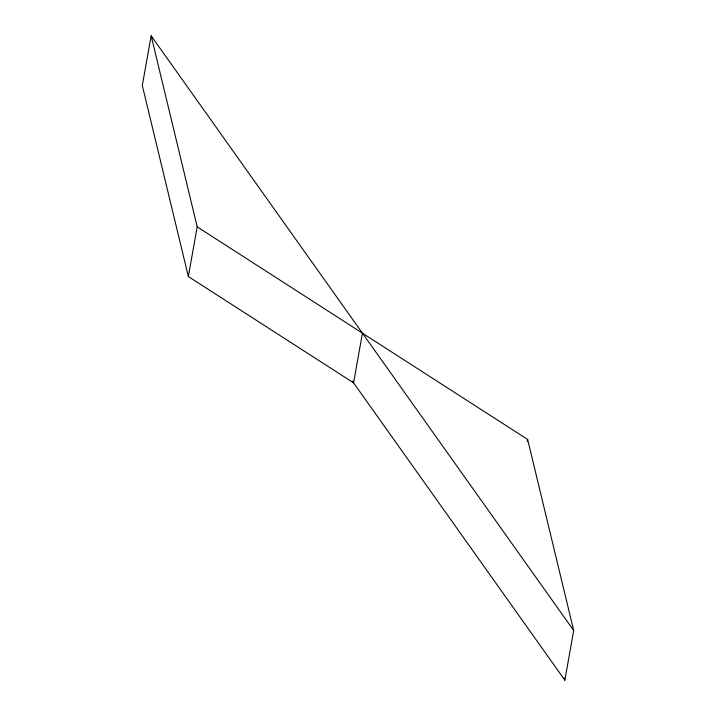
<?xml version="1.0" encoding="UTF-8"?>
<svg xmlns="http://www.w3.org/2000/svg" width="716" height="716" viewBox="0 0 716 716"><rect width="100%" height="100%" fill="white"/><g stroke="black" fill="none" stroke-linecap="round" stroke-linejoin="round"><path stroke-width="1.07" d="M352.281 381.028L564.843 680.2L573.695 630.51L151.157 35.8L142.305 85.49L188.353 276.537L353.579 382.845L362.421 333.155M188.353 276.537L197.204 226.847L151.157 35.8M527.262 441.62L527.647 439.463L197.204 226.847M527.647 439.463L573.695 630.51M564.315 678.025L564.843 680.2"/></g></svg>
